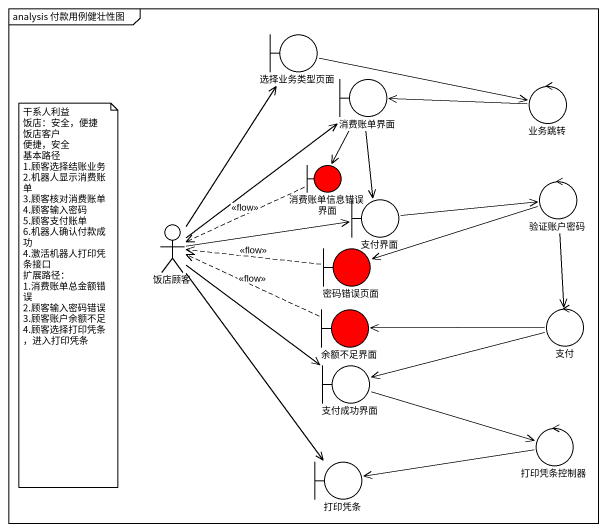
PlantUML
@startuml
mainframe analysis 付款用例健壮性图
boundary 选择业务类型页面
boundary 消费账单界面
control 业务跳转
boundary 消费账单信息错误界面 #FF0000
control 验证账户密码
actor 饭店顾客
boundary 支付界面
boundary 密码错误页面 #FF0000
control 支付
boundary 余额不足界面 #FF0000
boundary 支付成功界面
boundary 打印凭条
control 打印凭条控制器
选择业务类型页面 -right-> 业务跳转
消费账单界面 --> 消费账单信息错误界面
消费账单界面 --> 支付界面
业务跳转 -left-> 消费账单界面
消费账单信息错误界面 .left.> 饭店顾客 : <<flow>>
验证账户密码 -left-> 密码错误页面
验证账户密码 --> 支付
饭店顾客 -up-> 选择业务类型页面
饭店顾客 -up-> 消费账单界面
饭店顾客 -right-> 支付界面
饭店顾客 --> 支付成功界面
饭店顾客 --> 打印凭条
支付界面 -right-> 验证账户密码
密码错误页面 .left.> 饭店顾客 : <<flow>>
支付 -left-> 余额不足界面
支付 -left-> 支付成功界面
余额不足界面 .left.> 饭店顾客 : <<flow>>
支付成功界面 -right-> 打印凭条控制器
打印凭条控制器 -left-> 打印凭条
note as N1
  干系人利益
  饭店：安全，便捷
  饭店客户
  便捷，安全
  基本路径
  1.顾客选择结账业务
  2.机器人显示消费账单
  3.顾客核对消费账单
  4.顾客输入密码
  5.顾客支付账单
  6.机器人确认付款成功
  4.激活机器人打印凭条接口
  扩展路径：
  1.消费账单总金额错误
  2.顾客输入密码错误
  3.顾客账户余额不足
  4.顾客选择打印凭条，进入打印凭条
end note
@enduml
